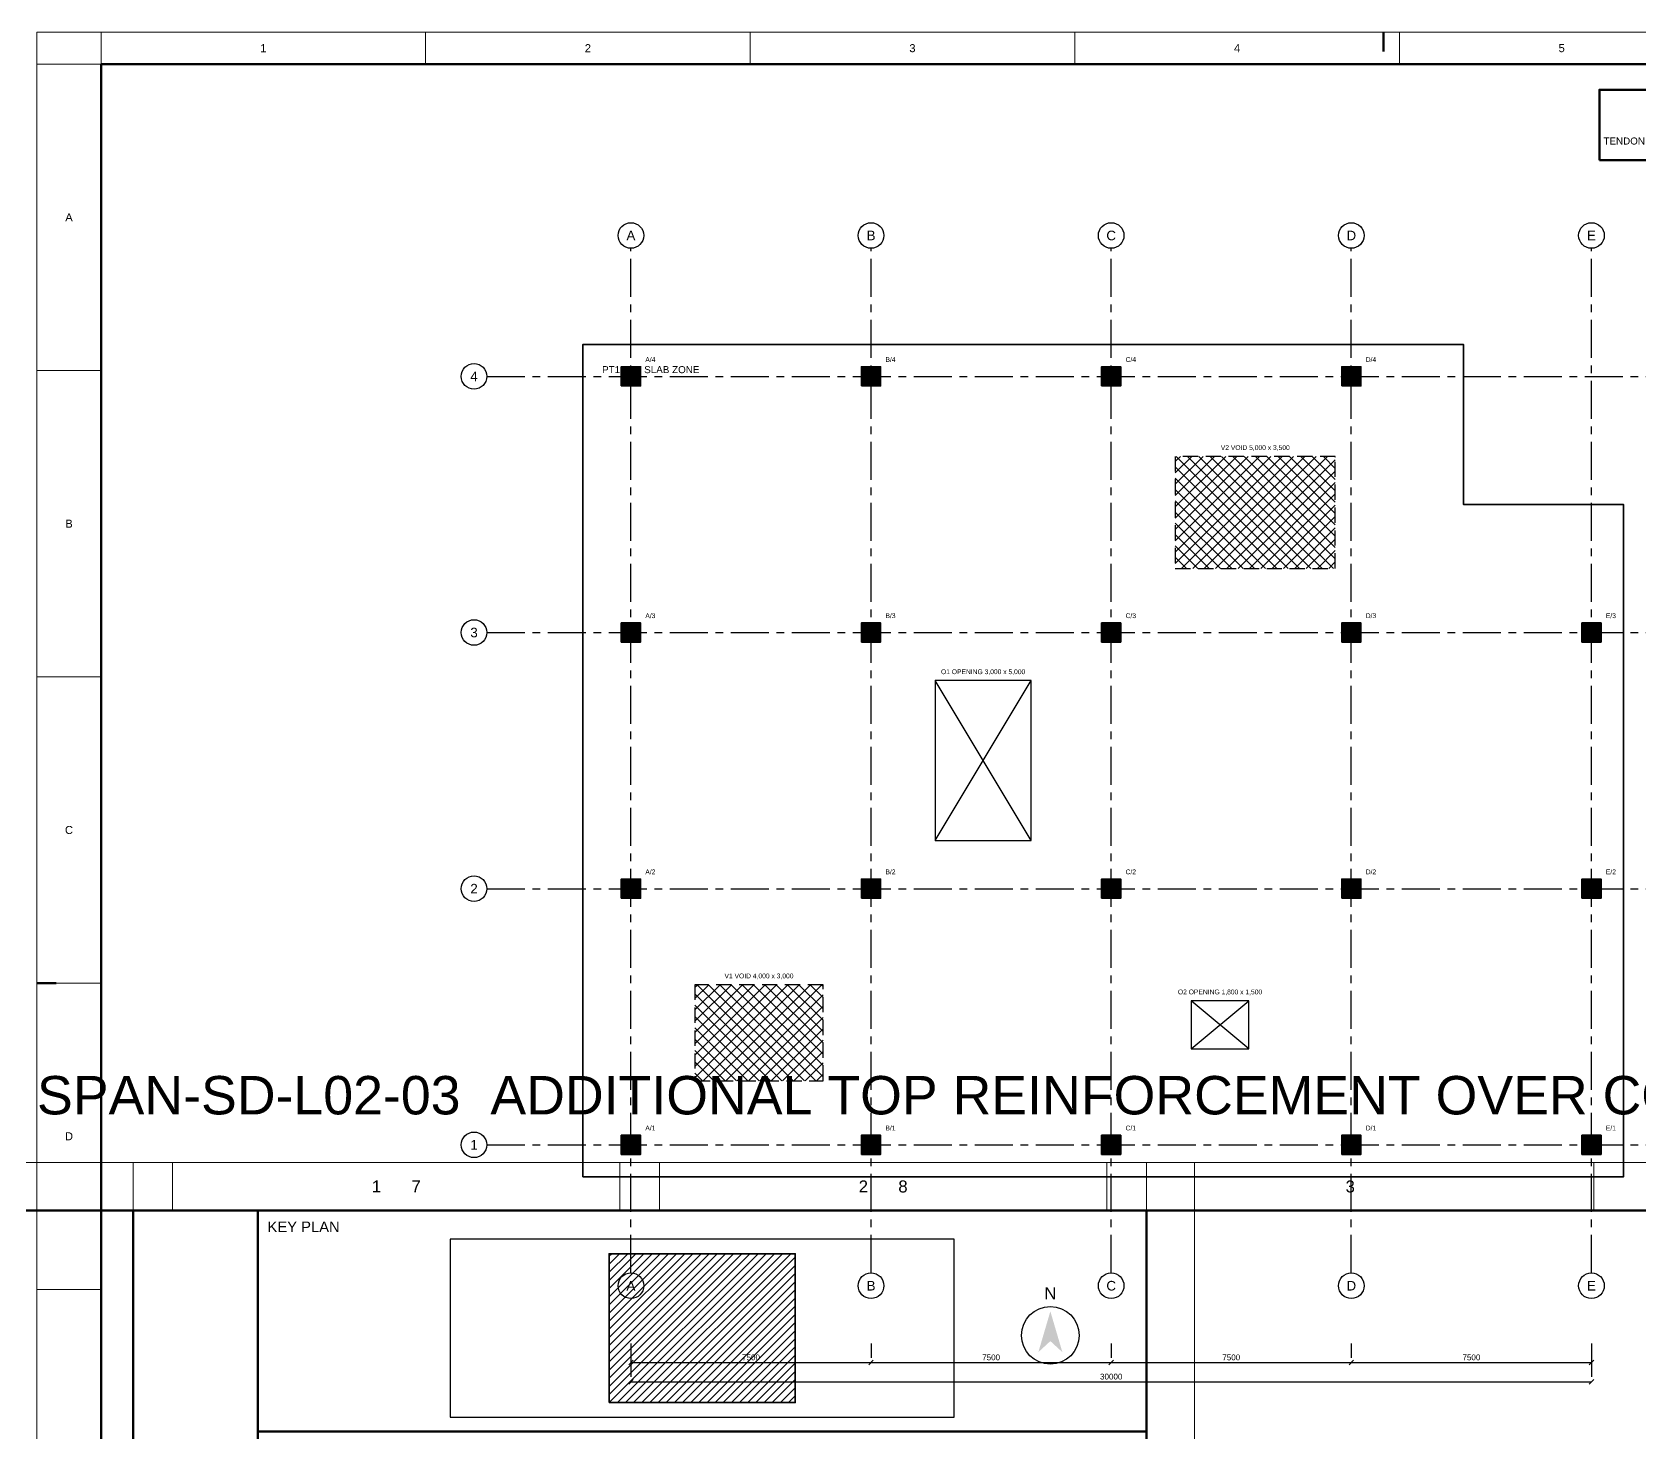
# Model space of a CAD drawing. Header units: millimetres. Extents: x 0 to 396150, y -260000 to 91864.
# Drawn here: x 269849 to 320061, y -49345 to -5600 of the extents above; entities that cross this region are included whole.
import ezdxf
from ezdxf.enums import TextEntityAlignment as Align

# ---------------------------------------------------------------- set-up
doc = ezdxf.new("R2010")
doc.units = ezdxf.units.MM
doc.header["$LTSCALE"] = 37.5
for name, pattern in [('CENTER', [50.8, 31.75, -6.35, 6.35, -6.35]), ('DASHDOT', [25.4, 12.7, -6.35, 0, -6.35]), ('DASHED', [19.05, 12.7, -6.35])]:
    doc.linetypes.add(name, pattern=pattern)
doc.layers.get('0').update_dxf_attribs({"linetype": 'CONTINUOUS'})
for name, color, linetype in [('SPAN-CALLOUT', 3, 'CONTINUOUS'), ('SPAN-COL-HATCH', 8, 'CONTINUOUS'), ('SPAN-DIM', 8, 'CONTINUOUS'), ('SPAN-GRID', 8, 'CENTER'), ('SPAN-GRID-BUBBLE', 8, 'CONTINUOUS'), ('SPAN-HATCH', 8, 'CONTINUOUS'), ('SPAN-OPENING', 6, 'CONTINUOUS'), ('SPAN-PT-ZONE', 4, 'DASHDOT'), ('SPAN-TEXT', 7, 'CONTINUOUS'), ('SPAN-VOID', 30, 'DASHED'), ('SPAN-VOID-HATCH', 30, 'CONTINUOUS'), ('SPAN-XREF', 7, 'CONTINUOUS')]:
    doc.layers.add(name, color=color, linetype=linetype)
for name, color, linetype, lineweight in [('SPAN-COL', 7, 'CONTINUOUS', 35), ('SPAN-SHEET-FRAME', 7, 'CONTINUOUS', 50), ('SPAN-SHEET-TITLE', 7, 'CONTINUOUS', 25), ('SPAN-SLAB-EDGE', 3, 'CONTINUOUS', 35)]:
    doc.layers.add(name, color=color, linetype=linetype, lineweight=lineweight)
doc.styles.get("Standard").update_dxf_attribs({"font": 'arial.ttf'})

# ---------------------------------------------------------------- blocks, each defined once
blk = doc.blocks.new('CABLES_SCHEDULE_EMPTY_TEMPLATE_L01')
at = {"layer": 'SPAN-COL-HATCH'}
h = blk.add_hatch(color=256, dxfattribs=at)
h.dxf.hatch_style = 1
h.paths.add_polyline_path([(18250, 48350), (18850, 48350), (18850, 48950), (18250, 48950)])
h = blk.add_hatch(color=256, dxfattribs=at)
h.dxf.hatch_style = 1
h.paths.add_polyline_path([(25750, 48350), (26350, 48350), (26350, 48950), (25750, 48950)])
h = blk.add_hatch(color=256, dxfattribs=at)
h.dxf.hatch_style = 1
h.paths.add_polyline_path([(33250, 48350), (33850, 48350), (33850, 48950), (33250, 48950)])
h = blk.add_hatch(color=256, dxfattribs=at)
h.dxf.hatch_style = 1
h.paths.add_polyline_path([(40750, 48350), (41350, 48350), (41350, 48950), (40750, 48950)])
h = blk.add_hatch(color=256, dxfattribs=at)
h.dxf.hatch_style = 1
h.paths.add_polyline_path([(18250, 40350), (18850, 40350), (18850, 40950), (18250, 40950)])
h = blk.add_hatch(color=256, dxfattribs=at)
h.dxf.hatch_style = 1
h.paths.add_polyline_path([(25750, 40350), (26350, 40350), (26350, 40950), (25750, 40950)])
h = blk.add_hatch(color=256, dxfattribs=at)
h.dxf.hatch_style = 1
h.paths.add_polyline_path([(33250, 40350), (33850, 40350), (33850, 40950), (33250, 40950)])
h = blk.add_hatch(color=256, dxfattribs=at)
h.dxf.hatch_style = 1
h.paths.add_polyline_path([(40750, 40350), (41350, 40350), (41350, 40950), (40750, 40950)])
h = blk.add_hatch(color=256, dxfattribs=at)
h.dxf.hatch_style = 1
h.paths.add_polyline_path([(48250, 40350), (48850, 40350), (48850, 40950), (48250, 40950)])
h = blk.add_hatch(color=256, dxfattribs=at)
h.dxf.hatch_style = 1
h.paths.add_polyline_path([(18250, 32350), (18850, 32350), (18850, 32950), (18250, 32950)])
h = blk.add_hatch(color=256, dxfattribs=at)
h.dxf.hatch_style = 1
h.paths.add_polyline_path([(25750, 32350), (26350, 32350), (26350, 32950), (25750, 32950)])
h = blk.add_hatch(color=256, dxfattribs=at)
h.dxf.hatch_style = 1
h.paths.add_polyline_path([(33250, 32350), (33850, 32350), (33850, 32950), (33250, 32950)])
h = blk.add_hatch(color=256, dxfattribs=at)
h.dxf.hatch_style = 1
h.paths.add_polyline_path([(40750, 32350), (41350, 32350), (41350, 32950), (40750, 32950)])
h = blk.add_hatch(color=256, dxfattribs=at)
h.dxf.hatch_style = 1
h.paths.add_polyline_path([(48250, 32350), (48850, 32350), (48850, 32950), (48250, 32950)])
h = blk.add_hatch(color=256, dxfattribs=at)
h.dxf.hatch_style = 1
h.paths.add_polyline_path([(18250, 24350), (18850, 24350), (18850, 24950), (18250, 24950)])
h = blk.add_hatch(color=256, dxfattribs=at)
h.dxf.hatch_style = 1
h.paths.add_polyline_path([(25750, 24350), (26350, 24350), (26350, 24950), (25750, 24950)])
h = blk.add_hatch(color=256, dxfattribs=at)
h.dxf.hatch_style = 1
h.paths.add_polyline_path([(33250, 24350), (33850, 24350), (33850, 24950), (33250, 24950)])
h = blk.add_hatch(color=256, dxfattribs=at)
h.dxf.hatch_style = 1
h.paths.add_polyline_path([(40750, 24350), (41350, 24350), (41350, 24950), (40750, 24950)])
h = blk.add_hatch(color=256, dxfattribs=at)
h.dxf.hatch_style = 1
h.paths.add_polyline_path([(48250, 24350), (48850, 24350), (48850, 24950), (48250, 24950)])
at = {"layer": 'SPAN-VOID-HATCH'}
h = blk.add_hatch(dxfattribs=at)
h.set_pattern_fill('ANSI37', color=256, scale=78.74)
h.paths.add_polyline_path([(35550, 42650), (40550, 42650), (40550, 46150), (35550, 46150)])
h = blk.add_hatch(dxfattribs=at)
h.set_pattern_fill('ANSI37', color=256, scale=78.74)
h.paths.add_polyline_path([(20550, 26650), (24550, 26650), (24550, 29650), (20550, 29650)])
at = {"layer": 'SPAN-CALLOUT', "lineweight": 50}
blk.add_lwpolyline([(48800, 55400), (63800, 55400), (63800, 57600), (48800, 57600)], close=True, dxfattribs=at)
at = {"layer": 'SPAN-COL'}
for points in [[(18250, 48350), (18850, 48350), (18850, 48950), (18250, 48950)], [(25750, 48350), (26350, 48350), (26350, 48950), (25750, 48950)], [(33250, 48350), (33850, 48350), (33850, 48950), (33250, 48950)], [(40750, 48350), (41350, 48350), (41350, 48950), (40750, 48950)], [(18250, 40350), (18850, 40350), (18850, 40950), (18250, 40950)], [(25750, 40350), (26350, 40350), (26350, 40950), (25750, 40950)], [(33250, 40350), (33850, 40350), (33850, 40950), (33250, 40950)], [(40750, 40350), (41350, 40350), (41350, 40950), (40750, 40950)], [(48250, 40350), (48850, 40350), (48850, 40950), (48250, 40950)], [(18250, 32350), (18850, 32350), (18850, 32950), (18250, 32950)], [(25750, 32350), (26350, 32350), (26350, 32950), (25750, 32950)], [(33250, 32350), (33850, 32350), (33850, 32950), (33250, 32950)], [(40750, 32350), (41350, 32350), (41350, 32950), (40750, 32950)], [(48250, 32350), (48850, 32350), (48850, 32950), (48250, 32950)], [(18250, 24350), (18850, 24350), (18850, 24950), (18250, 24950)], [(25750, 24350), (26350, 24350), (26350, 24950), (25750, 24950)], [(33250, 24350), (33850, 24350), (33850, 24950), (33250, 24950)], [(40750, 24350), (41350, 24350), (41350, 24950), (40750, 24950)], [(48250, 24350), (48850, 24350), (48850, 24950), (48250, 24950)]]:
    blk.add_lwpolyline(points, close=True, dxfattribs=at)
at = {"layer": 'SPAN-DIM'}
for p, q in [((18550, 18450), (18550, 18000)), ((18550, 18450), (18550, 17400)), ((26050, 18450), (26050, 18000)), ((26050, 18450), (26050, 18000)), ((33550, 18450), (33550, 18000)), ((33550, 18450), (33550, 18000)), ((41050, 18450), (41050, 18000)), ((41050, 18450), (41050, 18000)), ((48550, 18450), (48550, 18000)), ((48550, 18450), (48550, 17400)), ((18480, 17780), (18620, 17920)), ((18550, 17850), (26050, 17850)), ((25980, 17780), (26120, 17920)), ((25980, 17780), (26120, 17920)), ((26050, 17850), (33550, 17850)), ((33480, 17780), (33620, 17920)), ((33480, 17780), (33620, 17920)), ((33550, 17850), (41050, 17850)), ((40980, 17780), (41120, 17920)), ((40980, 17780), (41120, 17920)), ((41050, 17850), (48550, 17850)), ((48480, 17780), (48620, 17920)), ((18480, 17180), (18620, 17320)), ((18550, 17250), (48550, 17250)), ((48480, 17180), (48620, 17320))]:
    blk.add_line(p, q, dxfattribs=at)
at = {"layer": 'SPAN-GRID'}
for p, q in [((18550, 20650), (18550, 52650)), ((26050, 20650), (26050, 52650)), ((33550, 20650), (33550, 52650)), ((41050, 20650), (41050, 52650)), ((48550, 20650), (48550, 52650)), ((14050, 48650), (52550, 48650)), ((14050, 40650), (52550, 40650)), ((14050, 32650), (52550, 32650)), ((14050, 24650), (52550, 24650))]:
    blk.add_line(p, q, dxfattribs=at)
at = {"layer": 'SPAN-GRID-BUBBLE'}
for centre in [(18550, 53050), (26050, 53050), (33550, 53050), (41050, 53050), (48550, 53050), (13650, 48650), (13650, 40650), (13650, 32650), (13650, 24650), (18550, 20250), (26050, 20250), (33550, 20250), (41050, 20250), (48550, 20250)]:
    blk.add_circle(centre, 400, dxfattribs=at)
at = {"layer": 'SPAN-OPENING'}
for p, q in [((28050, 34150), (31050, 39150)), ((31050, 34150), (28050, 39150)), ((36050, 27650), (37850, 29150)), ((37850, 27650), (36050, 29150))]:
    blk.add_line(p, q, dxfattribs=at)
for points in [[(28050, 34150), (31050, 34150), (31050, 39150), (28050, 39150)], [(36050, 27650), (37850, 27650), (37850, 29150), (36050, 29150)]]:
    blk.add_lwpolyline(points, close=True, dxfattribs=at)
at = {"layer": 'SPAN-PT-ZONE'}
blk.add_lwpolyline([(17050, 23650), (49550, 23650), (49550, 44650), (44550, 44650), (44550, 49650), (17050, 49650)], close=True, dxfattribs=at)
at = {"layer": 'SPAN-SHEET-FRAME', "lineweight": 13}
for p, q in [((2000, 58400), (2000, 59400)), ((12137.5, 58400), (12137.5, 59400)), ((22275, 58400), (22275, 59400)), ((32412.5, 58400), (32412.5, 59400)), ((42550, 58400), (42550, 59400)), ((0, 58400), (2000, 58400)), ((0, 48833.333333), (2000, 48833.333333)), ((0, 39266.666667), (2000, 39266.666667)), ((0, 29700), (2000, 29700)), ((0, 20133.333333), (2000, 20133.333333))]:
    blk.add_line(p, q, dxfattribs=at)
at = {"layer": 'SPAN-SHEET-FRAME'}
for p, q in [((42050, 59400), (42050, 58800)), ((0, 29700), (600, 29700))]:
    blk.add_line(p, q, dxfattribs=at)
at = {"layer": 'SPAN-SHEET-FRAME', "lineweight": 13}
blk.add_lwpolyline([(0, 0), (84100, 0), (84100, 59400), (0, 59400)], close=True, dxfattribs=at)
at = {"layer": 'SPAN-SHEET-FRAME'}
blk.add_lwpolyline([(2000, 1000), (83100, 1000), (83100, 58400), (2000, 58400)], close=True, dxfattribs=at)
at = {"layer": 'SPAN-SLAB-EDGE', "color": 3}
blk.add_lwpolyline([(17050, 23650), (49550, 23650), (49550, 44650), (44550, 44650), (44550, 49650), (17050, 49650)], close=True, dxfattribs=at)
at = {"layer": 'SPAN-VOID'}
for points in [[(35550, 42650), (40550, 42650), (40550, 46150), (35550, 46150)], [(20550, 26650), (24550, 26650), (24550, 29650), (20550, 29650)]]:
    blk.add_lwpolyline(points, close=True, dxfattribs=at)
at = {"layer": 'SPAN-CALLOUT'}
blk.add_text('TENDON LAYOUT, PROFILES AND QUANTITIES TO BE ADDED ON COMPLETION OF THE PT DESIGN', height=220, dxfattribs=at).set_placement((56300, 56000), align=Align.MIDDLE_CENTER)
at = {"layer": 'SPAN-DIM'}
for s, p in [('7500', (22300, 17922)), ('7500', (29800, 17922)), ('7500', (37300, 17922)), ('7500', (44800, 17922)), ('30000', (33550, 17322))]:
    blk.add_text(s, height=180, dxfattribs=at).set_placement(p, align=Align.CENTER)
at = {"layer": 'SPAN-OPENING'}
for s, p in [('O1 OPENING 3,000 x 5,000', (29550, 39350)), ('O2 OPENING 1,800 x 1,500', (36950, 29350))]:
    blk.add_text(s, height=150, dxfattribs=at).set_placement(p, align=Align.CENTER)
at = {"layer": 'SPAN-PT-ZONE'}
blk.add_text('PT1 - PT SLAB ZONE', height=220, dxfattribs=at).set_placement((17650, 48750))
at = {"layer": 'SPAN-SHEET-FRAME'}
for s, p in [('1', (7068.75, 58900)), ('2', (17206.25, 58900)), ('3', (27343.75, 58900)), ('4', (37481.25, 58900)), ('5', (47618.75, 58900)), ('A', (1000, 53616.666667)), ('B', (1000, 44050)), ('C', (1000, 34483.333333)), ('D', (1000, 24916.666667))]:
    blk.add_text(s, height=250, dxfattribs=at).set_placement(p, align=Align.MIDDLE_CENTER)
at = {"layer": 'SPAN-TEXT'}
for s, p in [('A', (18550, 53050)), ('B', (26050, 53050)), ('C', (33550, 53050)), ('D', (41050, 53050)), ('E', (48550, 53050)), ('4', (13650, 48650)), ('3', (13650, 40650)), ('2', (13650, 32650)), ('1', (13650, 24650)), ('A', (18550, 20250)), ('B', (26050, 20250)), ('C', (33550, 20250)), ('D', (41050, 20250)), ('E', (48550, 20250))]:
    blk.add_text(s, height=300, dxfattribs=at).set_placement(p, align=Align.MIDDLE_CENTER)
for s, p in [('A/4', (19000, 49100)), ('B/4', (26500, 49100)), ('C/4', (34000, 49100)), ('D/4', (41500, 49100)), ('A/3', (19000, 41100)), ('B/3', (26500, 41100)), ('C/3', (34000, 41100)), ('D/3', (41500, 41100)), ('E/3', (49000, 41100)), ('A/2', (19000, 33100)), ('B/2', (26500, 33100)), ('C/2', (34000, 33100)), ('D/2', (41500, 33100)), ('E/2', (49000, 33100)), ('A/1', (19000, 25100)), ('B/1', (26500, 25100)), ('C/1', (34000, 25100)), ('D/1', (41500, 25100)), ('E/1', (49000, 25100))]:
    blk.add_text(s, height=150, dxfattribs=at).set_placement(p)
at = {"layer": 'SPAN-VOID'}
for s, p in [('V2 VOID 5,000 x 3,500', (38050, 46350)), ('V1 VOID 4,000 x 3,000', (22550, 29850))]:
    blk.add_text(s, height=150, dxfattribs=at).set_placement(p, align=Align.CENTER)
blk = doc.blocks.new('FRAMING_REBAR_SLAB_PT_BOTTOM_L02')
at = {"layer": 'SPAN-HATCH'}
h = blk.add_hatch(dxfattribs=at)
h.set_pattern_fill('ANSI31', color=256, scale=56.6929)
h.paths.add_polyline_path([(107868.75, 81600), (113681.25, 81600), (113681.25, 86250), (107868.75, 86250)])
at = {"layer": 'SPAN-SHEET-FRAME', "lineweight": 13}
for p, q in [((94237.5, 87600), (94237.5, 89100)), ((109443.75, 87600), (109443.75, 89100)), ((124650, 87600), (124650, 89100)), ((124650, 87600), (126150, 87600))]:
    blk.add_line(p, q, dxfattribs=at)
at = {"layer": 'SPAN-SHEET-FRAME'}
for p, q in [((96900, 1500), (96900, 87600)), ((96900, 80700), (124650, 80700))]:
    blk.add_line(p, q, dxfattribs=at)
at = {"layer": 'SPAN-SHEET-FRAME', "lineweight": 13}
blk.add_lwpolyline([(0, 0), (126150, 0), (126150, 89100), (0, 89100)], close=True, dxfattribs=at)
at = {"layer": 'SPAN-SHEET-FRAME'}
blk.add_lwpolyline([(3000, 1500), (124650, 1500), (124650, 87600), (3000, 87600)], close=True, dxfattribs=at)
at = {"layer": 'SPAN-SHEET-TITLE'}
blk.add_lwpolyline([(102900, 81150), (118650, 81150), (118650, 86700), (102900, 86700)], close=True, dxfattribs=at)
at = {"layer": 'SPAN-SLAB-EDGE'}
blk.add_lwpolyline([(107868.75, 81600), (113681.25, 81600), (113681.25, 86250), (107868.75, 86250)], close=True, dxfattribs=at)
at = {"layer": 'SPAN-TEXT'}
blk.add_circle((121650, 83700), 900, dxfattribs=at)
blk.add_solid([(121650, 84450), (121275, 83175), (122025, 83175), (121650, 83520)], dxfattribs=at)
at = {"layer": 'SPAN-SHEET-FRAME'}
for s, p in [('7', (101840.62, 88350)), ('8', (117046.88, 88350))]:
    blk.add_text(s, height=375, dxfattribs=at).set_placement(p, align=Align.MIDDLE_CENTER)
at = {"layer": 'SPAN-SHEET-TITLE'}
blk.add_text('KEY PLAN', height=330, dxfattribs=at).set_placement((97200, 86925))
at = {"layer": 'SPAN-TEXT'}
blk.add_text('N', height=375, dxfattribs=at).set_placement((121650, 84825), align=Align.CENTER)
blk = doc.blocks.new('FRAMING_REBAR_ADDITIONAL_AT_COLUMNS_L02')
at = {"layer": 'SPAN-SHEET-FRAME', "lineweight": 13}
for p, q in [((3000, 87600), (3000, 89100)), ((18206.25, 87600), (18206.25, 89100)), ((33412.5, 87600), (33412.5, 89100)), ((48618.75, 87600), (48618.75, 89100)), ((0, 87600), (3000, 87600))]:
    blk.add_line(p, q, dxfattribs=at)
blk.add_lwpolyline([(0, 0), (126150, 0), (126150, 89100), (0, 89100)], close=True, dxfattribs=at)
at = {"layer": 'SPAN-SHEET-FRAME'}
blk.add_lwpolyline([(3000, 1500), (124650, 1500), (124650, 87600), (3000, 87600)], close=True, dxfattribs=at)
for s, p in [('1', (10603.125, 88350)), ('2', (25809.375, 88350)), ('3', (41015.625, 88350))]:
    blk.add_text(s, height=375, dxfattribs=at).set_placement(p, align=Align.MIDDLE_CENTER)

msp = doc.modelspace()

# ---------------------------------------------------------------- block references
for name, p in [('CABLES_SCHEDULE_EMPTY_TEMPLATE_L01', (270000, -65000)), ('FRAMING_REBAR_SLAB_PT_BOTTOM_L02', (180000, -130000)), ('FRAMING_REBAR_ADDITIONAL_AT_COLUMNS_L02', (270000, -130000))]:
    msp.add_blockref(name, p)

# ---------------------------------------------------------------- texts
at = {"layer": 'SPAN-XREF'}
msp.add_text('SPAN-SD-L02-03  ADDITIONAL TOP REINFORCEMENT OVER COLUMNS (T1 / T2)  (L02)', height=1200, dxfattribs=at).set_placement((270000, -39400))

doc.saveas('drawing.dxf')
